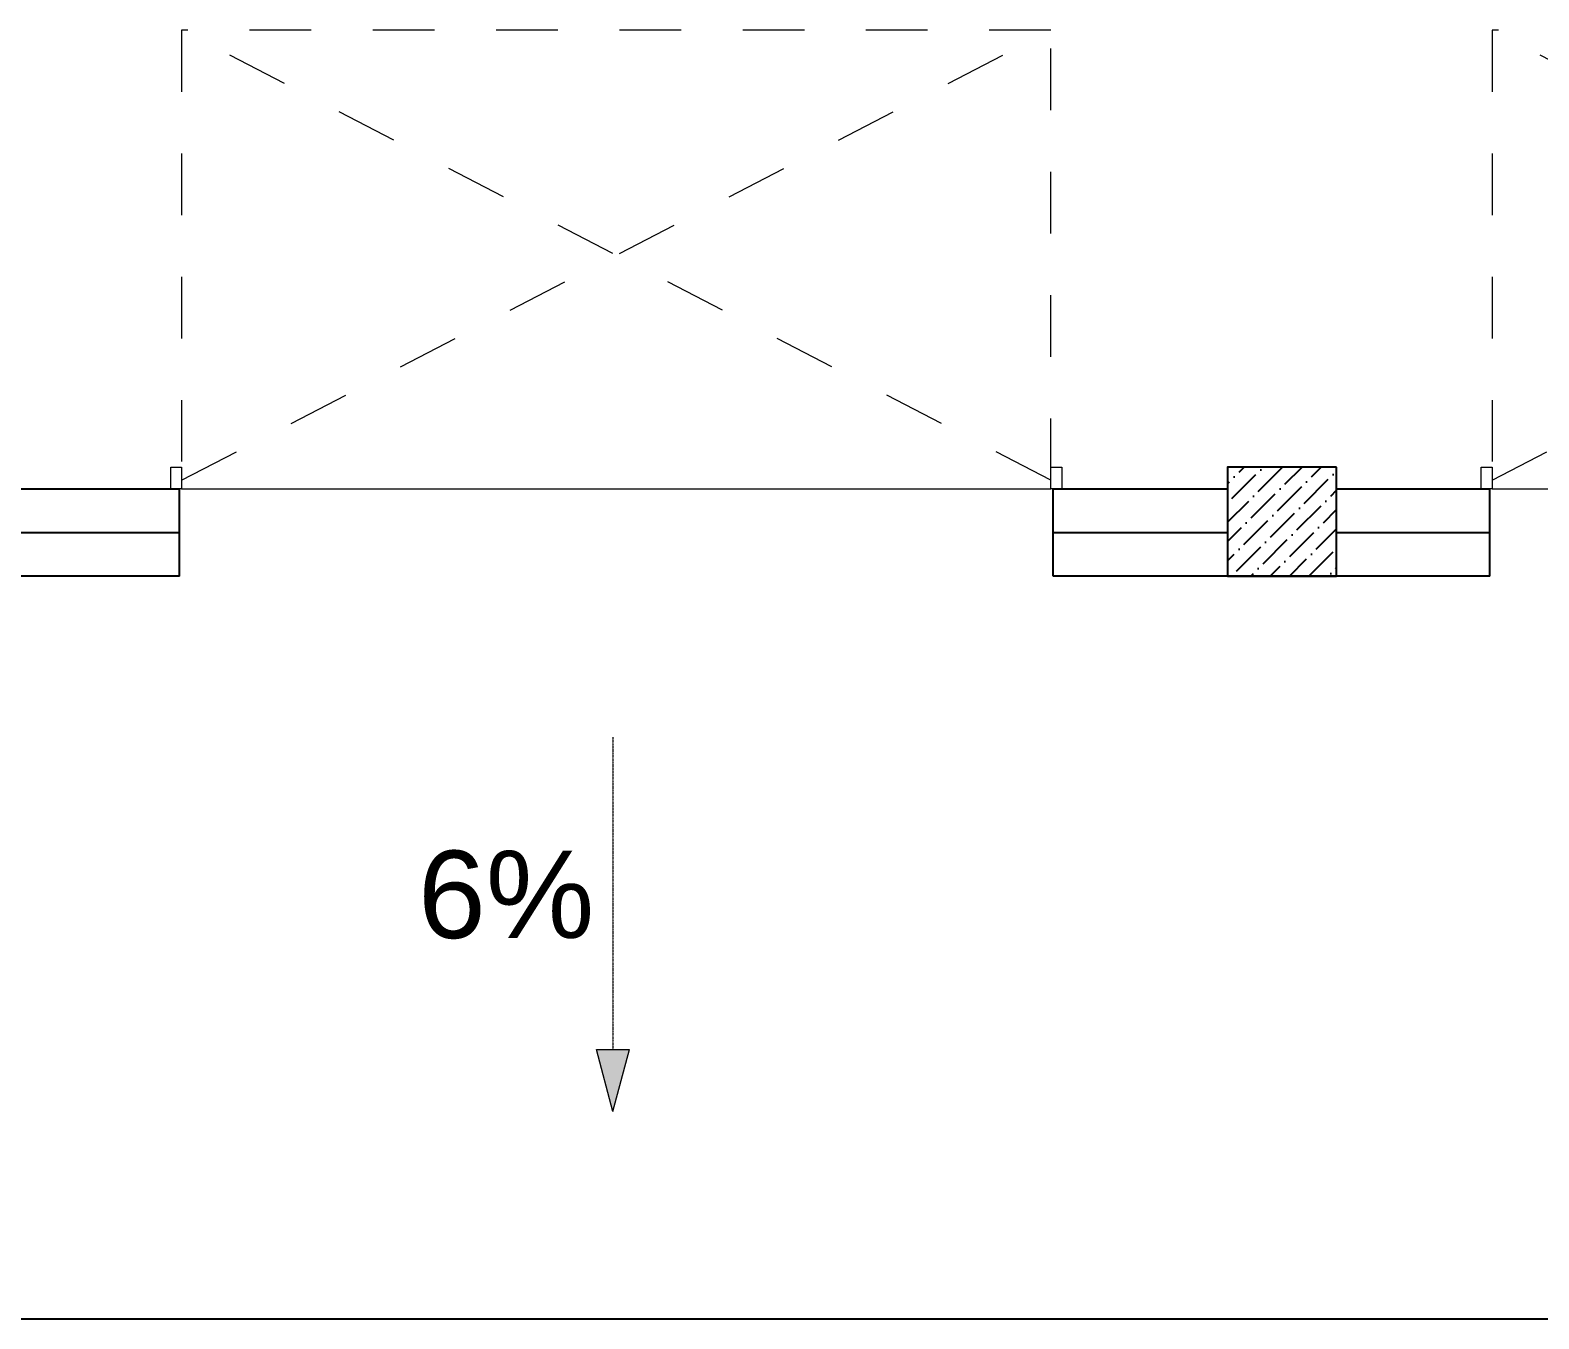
# Model space of a CAD drawing. Header units: millimetres. Extents: x 42452 to 2852333, y -419346 to 834876.
# Drawn here: x 2530057 to 2536964, y 427813 to 433713 of the extents above; entities that cross this region are included whole.
import ezdxf

# ---------------------------------------------------------------- set-up
doc = ezdxf.new("R2010")
doc.units = ezdxf.units.MM
doc.linetypes.add('( Hidden )', pattern=[0.275, 0.15, -0.125])
doc.linetypes.add('Штриховая', pattern=[564.444447, 282.222223, -282.222223])
doc.layers.add('Arakesmelerin x_tti', color=7, linetype='Continuous')
for name, color, linetype, lineweight in [('Arakesmelerin x_tti_Ном._пера__1', 7, 'Continuous', 15), ('memar', 7, 'Continuous', 25), ('Двери ArchiCAD_Ном._пера__143', 30, 'Continuous', 0)]:
    doc.layers.add(name, color=color, linetype=linetype, lineweight=lineweight)
doc.layers.add('Двери ArchiCAD_Ном._пера__3', color=30, linetype='Continuous', lineweight=15, true_color=0xff6600)
doc.styles.add('СГЕНЕРИР_СТИЛЬ_1', font='arial.ttf')

# ---------------------------------------------------------------- blocks, each defined once
blk = doc.blocks.new('Ворота гаражные подъемные 16')
at = {"layer": 'Двери ArchiCAD_Ном._пера__143', "linetype": 'Штриховая'}
for p, q in [((-1990, -2500), (-1990, -440)), ((-1990, -440), (1990, -2500)), ((1990, -440), (-1990, -2500)), ((1990, -440), (1990, -2500)), ((1990, -2500), (-1990, -2500))]:
    blk.add_line(p, q, dxfattribs=at)
at = {"layer": 'Двери ArchiCAD_Ном._пера__3', "linetype": 'Continuous'}
for p, q in [((-1990, -400), (-2040, -400)), ((-2040, -400), (-2040, -500)), ((-1990, -500), (-1990, -400)), ((-1990, -400), (1990, -400)), ((2040, -400), (1990, -400)), ((1990, -400), (1990, -500)), ((2040, -500), (2040, -400)), ((-2040, -500), (-1990, -500)), ((1990, -500), (2040, -500))]:
    blk.add_line(p, q, dxfattribs=at)
blk = doc.blocks.new('Линия_326', base_point=(1903276, -1670817))
at = {"layer": 'Arakesmelerin x_tti', "linetype": 'Continuous', "lineweight": 0, "true_color": 0x000000}
blk.add_hatch(color=18, dxfattribs=at).paths.add_polyline_path([(1903276, -1674188), (1903426, -1673628), (1903126, -1673628)])
at = {"layer": 'Arakesmelerin x_tti_Ном._пера__1', "linetype": '( Hidden )'}
blk.add_line((1903276, -1670817), (1903276, -1673628), dxfattribs=at)
at = {"layer": 'Arakesmelerin x_tti_Ном._пера__1', "linetype": 'Continuous'}
for p, q in [((1903276, -1674188), (1903126, -1673628)), ((1903126, -1673628), (1903426, -1673628)), ((1903276, -1674188), (1903426, -1673628))]:
    blk.add_line(p, q, dxfattribs=at)

msp = doc.modelspace()

# ---------------------------------------------------------------- hatches: boundary and pattern name
at = {"layer": 'memar', "lineweight": 25}
h = msp.add_hatch(dxfattribs=at)
h.set_pattern_fill('ANSI36', color=256, scale=500)
h.set_pattern_definition([(45, (821144.39, 2713810.44), (33.1456304, 121.533978), [156.25, -31.25, 0, -31.25])])
h.paths.add_polyline_path([(2535538.10179, 431712.92792), (2535538.10179, 431212.92792), (2536038.10179, 431212.92792), (2536038.10179, 431712.92792)])

# ---------------------------------------------------------------- linework, layer by layer
at = {"layer": 'memar', "color": 0, "lineweight": 25}
for p, q in [((2530739.8803, 431212.92792), (2530739.8803, 431612.92792)), ((2534739.8803, 431212.92792), (2534739.8803, 431612.92792)), ((2536739.8803, 431212.92792), (2536739.8803, 431612.92792))]:
    msp.add_line(p, q, dxfattribs=at)
at = {"layer": 'memar', "lineweight": 25}
for p, q in [((2529940.05657, 431412.44485), (2530739.8803, 431412.44485)), ((2534738.27805, 431412.44485), (2535538.10179, 431412.44485)), ((2536038.10179, 431412.44485), (2536739.8803, 431412.44485))]:
    msp.add_line(p, q, dxfattribs=at)
at = {"layer": 'memar', "color": 7, "linetype": 'Continuous', "lineweight": 25}
msp.add_line((2529939.8803, 427812.92792), (2553540.05661, 427812.92792), dxfattribs=at)
at = {"layer": 'memar', "color": 3, "lineweight": 25}
msp.add_lwpolyline([(2536038.10179, 431712.92792), (2535538.10179, 431712.92792), (2535538.10179, 431212.92792), (2536038.10179, 431212.92792)], close=True, dxfattribs=at)
at = {"layer": 'memar', "color": 0, "lineweight": 25}
for points in [[(2529939.8803, 431612.92792), (2530739.8803, 431612.92792)], [(2534739.8803, 431612.92792), (2535538.10179, 431612.92792)], [(2536038.10179, 431612.92792), (2536739.8803, 431612.92792)], [(2530739.8803, 431212.92792), (2529939.8803, 431212.92792)], [(2536739.8803, 431212.92792), (2534739.8803, 431212.92792)]]:
    msp.add_lwpolyline(points, dxfattribs=at)

# ---------------------------------------------------------------- block references
at = {"layer": 'memar', "linetype": 'Continuous', "lineweight": 25, "xscale": -1, "zscale": 1000, "rotation": 180}
for p in [(2532739.8803, 431212.92792), (2538739.8803, 431212.92792)]:
    msp.add_blockref('Ворота гаражные подъемные 16', p, dxfattribs=at)
at = {"layer": 'memar', "linetype": '( Hidden )', "lineweight": 25, "xscale": 0.508488877087458, "yscale": 0.508488877087458, "zscale": 0.508488877087458}
msp.add_blockref('Линия_326', (2532724.93842, 430475.87991), dxfattribs=at)

# ---------------------------------------------------------------- texts
at = {"layer": 'memar', "linetype": 'Continuous', "lineweight": 25, "insert": (2531831.93393, 429956.29914), "char_height": 400, "attachment_point": 1, "style": 'СГЕНЕРИР_СТИЛЬ_1'}
msp.add_mtext('{6%}', dxfattribs=at)

doc.saveas('drawing.dxf')
